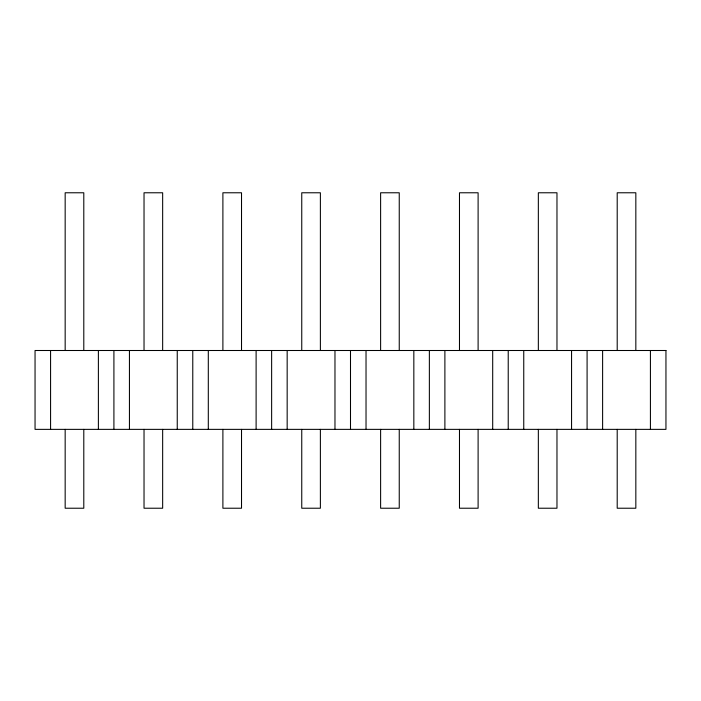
<?xml version="1.0" encoding="UTF-8"?>
<svg xmlns="http://www.w3.org/2000/svg" width="701" height="701" viewBox="0 0 701 701"><rect width="100%" height="100%" fill="white"/><g stroke="black" fill="none" stroke-linecap="round" stroke-linejoin="round"><path stroke-width="1.05" d="M650.423 350.5L650.423 429.363M635.833 350.5L635.833 192.775L617.204 192.775L617.204 350.5M635.833 429.363L635.833 508.225L617.204 508.225L617.204 429.363M602.615 350.5L602.615 429.363M587.087 350.5L587.087 429.363M571.56 350.5L571.56 429.363M556.971 350.5L556.971 192.775L538.342 192.775L538.342 350.5M556.971 429.363L556.971 508.225L538.342 508.225L538.342 429.363M523.752 350.5L523.752 429.363M508.225 350.5L508.225 429.363M492.698 350.5L492.698 429.363M478.108 350.5L478.108 192.775L459.479 192.775L459.479 350.5M478.108 429.363L478.108 508.225L459.479 508.225L459.479 429.363M444.89 350.5L444.89 429.363M429.363 350.5L429.363 429.363M413.835 350.5L413.835 429.363M399.246 350.5L399.246 192.775L380.617 192.775L380.617 350.5M399.246 429.363L399.246 508.225L380.617 508.225L380.617 429.363M366.027 350.5L366.027 429.363M350.5 350.5L350.5 429.363M334.973 350.5L334.973 429.363M320.383 350.5L320.383 192.775L301.754 192.775L301.754 350.5M320.383 429.363L320.383 508.225L301.754 508.225L301.754 429.363M287.165 350.5L287.165 429.363M271.637 350.5L271.637 429.363M256.11 350.5L256.11 429.363M241.521 350.5L241.521 192.775L222.892 192.775L222.892 350.5M241.521 429.363L241.521 508.225L222.892 508.225L222.892 429.363M208.302 350.5L208.302 429.363M192.775 350.5L192.775 429.363M177.248 350.5L177.248 429.363M162.658 350.5L162.658 192.775L144.029 192.775L144.029 350.5M162.658 429.363L162.658 508.225L144.029 508.225L144.029 429.363M129.44 350.5L129.44 429.363M113.912 350.5L113.912 429.363M98.385 350.5L98.385 429.363M83.796 350.5L83.796 192.775L65.167 192.775L65.167 350.5M83.796 429.363L83.796 508.225L65.167 508.225L65.167 429.363M50.577 350.5L50.577 429.363M665.95 350.5L35.05 350.5L35.05 429.363L665.95 429.363L665.95 350.5"/></g></svg>
